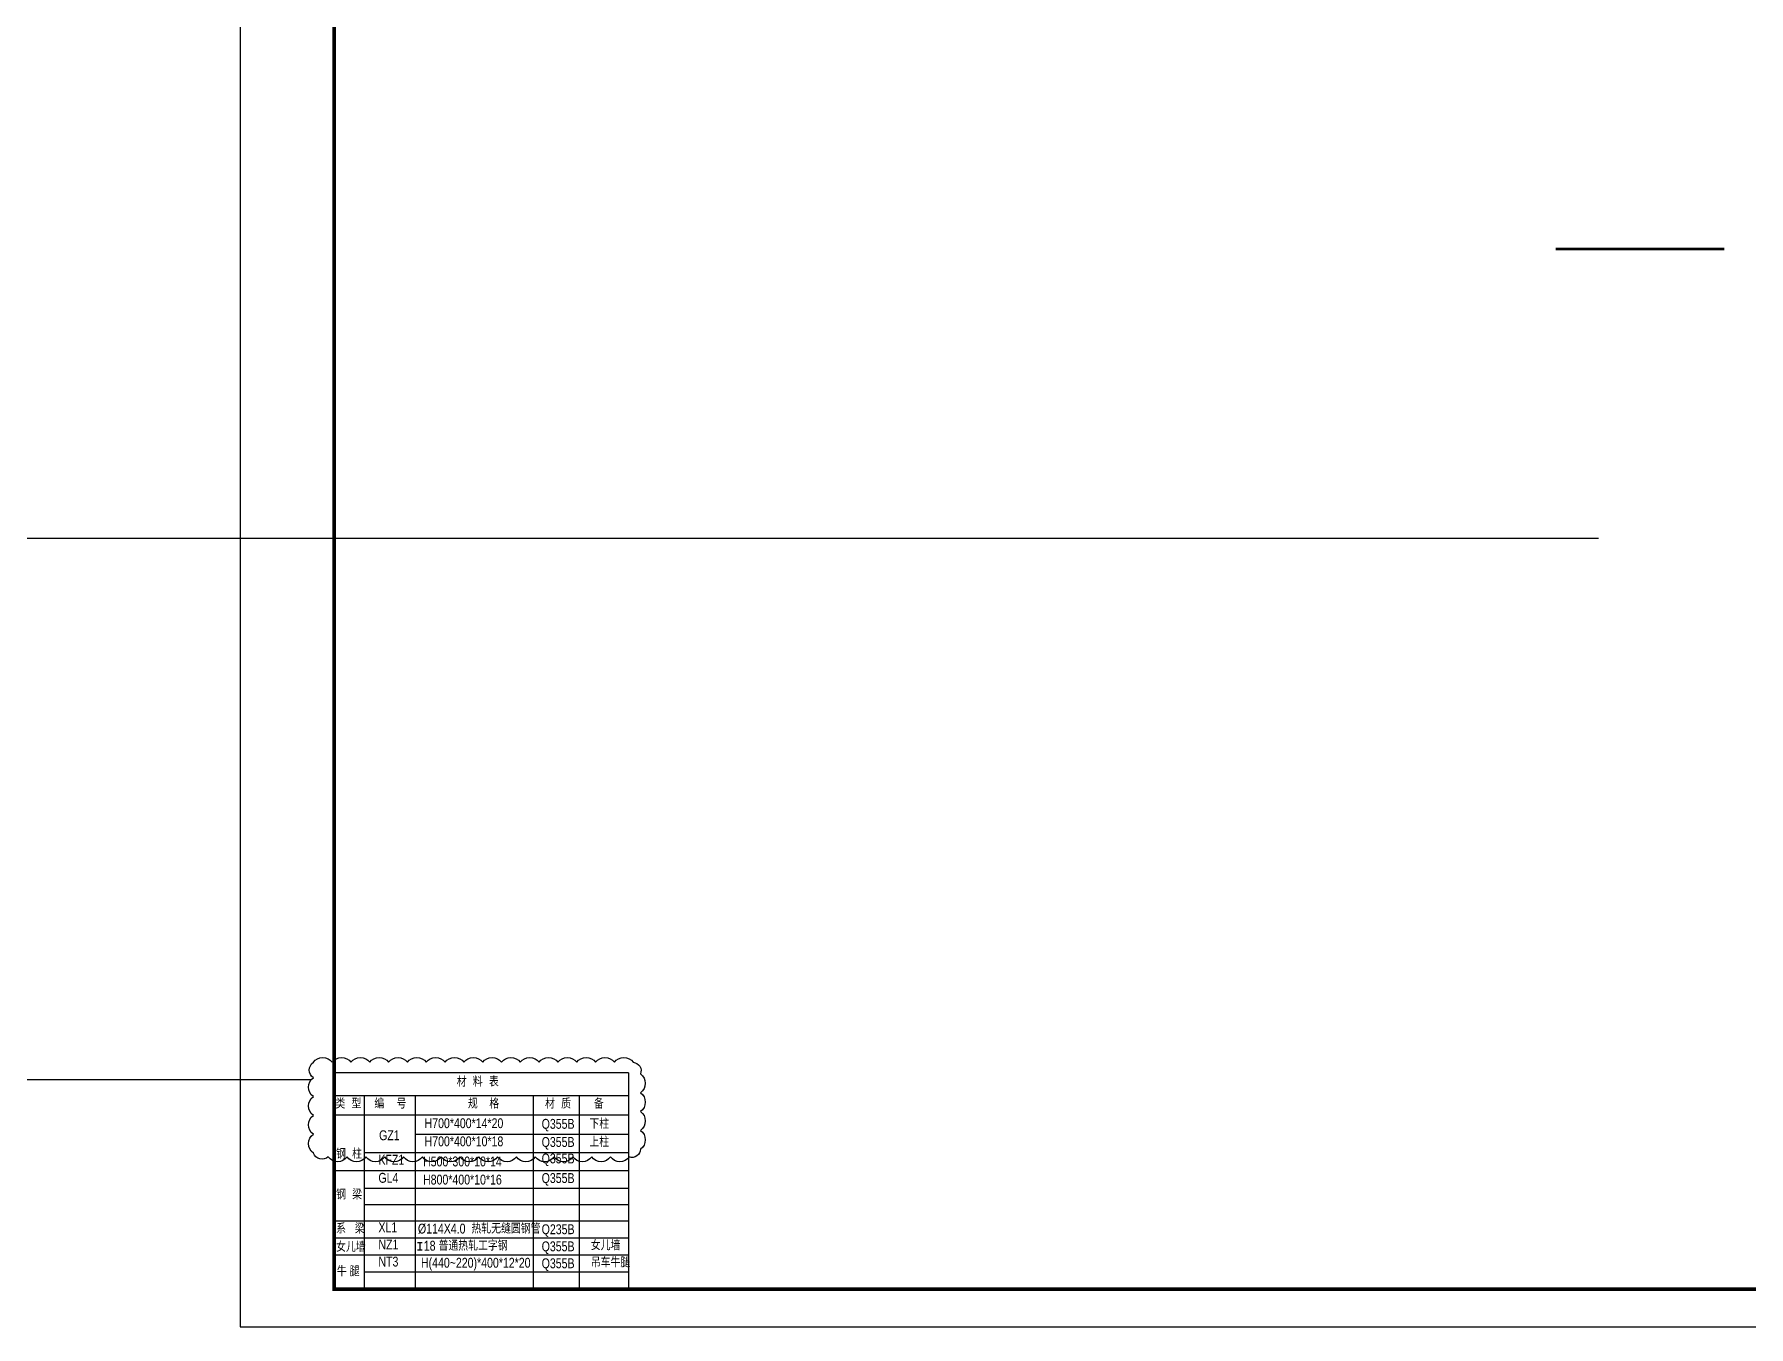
# Model space of a CAD drawing. Extents: x 95752 to 843522, y -411933 to 75567.
# Drawn here: x 141311 to 186871, y -93953 to -59609 of the extents above; entities that cross this region are included whole.
import ezdxf

# ---------------------------------------------------------------- set-up
doc = ezdxf.new("R2010")
doc.units = 0
doc.header["$LTSCALE"] = 1000
doc.header["$MEASUREMENT"] = 0
for name, color, linetype in [('DIM_SYMB', 3, 'Continuous'), ('PUB_TEXT', 7, 'Continuous'), ('PUB_TITLE', 4, 'Continuous'), ('修改说明', 190, 'Continuous')]:
    doc.layers.add(name, color=color, linetype=linetype)
doc.styles.add('图签文字', font='hztxt_e.shx', dxfattribs={"width": 0.8, "height": 350, "bigfont": 'hzdx.shx'})

msp = doc.modelspace()

# ---------------------------------------------------------------- linework, layer by layer
at = {"color": 2}
for p, q in [((151494.1, -91711.2), (151621.7, -91711.2)), ((151494.1, -91909.9), (151621.7, -91909.9)), ((151557.9, -91711.2), (151557.9, -91909.9))]:
    msp.add_line(p, q, dxfattribs=at)
at = {"layer": 'DIM_SYMB', "const_width": 70}
msp.add_lwpolyline([(181737.4, -65317.9), (186219.8, -65317.9)], dxfattribs=at)
at = {"layer": 'PUB_TEXT', "color": 0}
for p, q in [((157101.5, -87205.3), (149282.8, -87205.3)), ((149282.8, -87205.3), (149282.8, -92953.3)), ((157101.5, -87205.3), (157101.5, -92953.3)), ((157101.5, -87821.5), (149282.8, -87821.5)), ((150080, -87821.5), (150080, -92953.3)), ((151433.8, -87821.5), (151433.8, -92953.3)), ((154565, -87821.5), (154565, -92953.3)), ((155795.2, -87821.5), (155795.2, -92953.3)), ((157101.5, -88335.5), (149282.8, -88335.5)), ((151433.8, -88839.2), (157101.5, -88839.2)), ((150080, -89320.9), (157101.5, -89320.9)), ((149282.8, -89802.7), (157101.5, -89802.7)), ((150080, -89802.7), (157101.5, -89802.7)), ((150080, -90273.5), (157101.5, -90273.5)), ((150080, -90273.5), (157101.5, -90273.5)), ((150080, -90704.9), (157101.5, -90704.9)), ((150080, -90704.9), (157101.5, -90704.9)), ((149282.8, -91136.3), (157101.5, -91136.3)), ((150080, -91136.3), (157101.5, -91136.3)), ((150080, -91136.3), (157101.5, -91136.3)), ((149282.8, -91590.6), (157101.5, -91590.6)), ((149282.8, -92044.8), (157101.5, -92044.8)), ((150080, -92499.1), (157101.5, -92499.1)), ((149282.8, -92953.3), (157101.5, -92953.3))]:
    msp.add_line(p, q, dxfattribs=at)
at = {"layer": 'PUB_TEXT'}
msp.add_line((149282.8, -91136.3), (157101.5, -91136.3), dxfattribs=at)
at = {"layer": 'PUB_TITLE'}
msp.add_lwpolyline([(146782.8, -93953.3), (265682.8, -93953.3), (265682.8, -9853.3), (146782.8, -9853.3)], close=True, dxfattribs=at)
at = {"layer": 'PUB_TITLE', "const_width": 100}
msp.add_lwpolyline([(149282.8, -92953.3), (264682.8, -92953.3), (264682.8, -10853.3), (149282.8, -10853.3)], close=True, dxfattribs=at)
at = {"layer": '修改说明'}
for points in [[(182880.6, -73011.1), (95751.6, -73011.1)], [(148668.4, -87391), (97187, -87391)]]:
    msp.add_lwpolyline(points, dxfattribs=at)
msp.add_lwpolyline([(148726.6, -86927.7, -0.5206), (149226.6, -86927.7, -0.5206), (149726.6, -86927.7, -0.5206), (150226.6, -86927.7, -0.5206), (150726.6, -86927.7, -0.5206), (151226.6, -86927.7, -0.5206), (151726.6, -86927.7, -0.5206), (152226.6, -86927.7, -0.5206), (152726.6, -86927.7, -0.5206), (153226.6, -86927.7, -0.5206), (153726.6, -86927.7, -0.5206), (154226.6, -86927.7, -0.5206), (154726.6, -86927.7, -0.5206), (155226.6, -86927.7, -0.5206), (155726.6, -86927.7, -0.5206), (156226.6, -86927.7, -0.5206), (156726.6, -86927.7, -0.5206), (157226.6, -86927.7, -0.5206), (157418.6, -87235.8, -0.5206), (157418.6, -87735.8, -0.5206), (157418.6, -88235.8, -0.5206), (157418.6, -88735.8, -0.5206), (157418.6, -89235.8, -0.5206), (157123.6, -89440.8, -0.5206), (156623.6, -89440.8, -0.5206), (156123.6, -89440.8, -0.5206), (155623.6, -89440.8, -0.5206), (155123.6, -89440.8, -0.5206), (154623.6, -89440.8, -0.5206), (154123.6, -89440.8, -0.5206), (153623.6, -89440.8, -0.5206), (153123.6, -89440.8, -0.5206), (152623.6, -89440.8, -0.5206), (152123.6, -89440.8, -0.5206), (151623.6, -89440.8, -0.5206), (151123.6, -89440.8, -0.5206), (150623.6, -89440.8, -0.5206), (150123.6, -89440.8, -0.5206), (149623.6, -89440.8, -0.5206), (149123.6, -89440.8, -0.5206), (148726.6, -89337.9, -0.5206), (148726.6, -88837.9, -0.5206), (148726.6, -88337.9, -0.5206), (148726.6, -87837.9, -0.5206), (148726.6, -87337.9, -0.5206), (148726.6, -86927.7, -0.5206)], format="xyb", close=True, dxfattribs=at)

# ---------------------------------------------------------------- texts
at = {"layer": 'PUB_TEXT', "color": 0, "style": '图签文字', "width": 0.8}
for s, p in [('材', (152536.8, -87574.2)), ('料', (152964.3, -87574.2)), ('表', (153391.7, -87574.2)), ('类', (149313.5, -88155.9)), ('型', (149741, -88155.9)), ('编', (150348.5, -88155.9)), ('号', (150938.2, -88155.9)), ('规', (152833.5, -88155.9)), ('格', (153403.4, -88155.9)), ('材', (154883.8, -88155.9)), ('质', (155311.2, -88155.9)), ('备', (156183.6, -88155.9)), ('钢', (149329.5, -89490.9)), ('柱', (149757, -89490.9)), ('钢', (149331.3, -90572)), ('梁', (149758.8, -90572)), ('系   梁', (149331.3, -91476.6)), ('XL1', (150456.1, -91445.1)), ('女儿墙', (149331.3, -91964)), ('牛 腿', (149350.7, -92612))]:
    msp.add_text(s, height=262.5, dxfattribs=at).set_placement(p)
at = {"layer": 'PUB_TEXT', "color": 11, "style": '图签文字', "width": 0.8}
for s, p in [('GZ1', (150473.6, -88997.3)), ('H700*400*14*20', (151682.8, -88676.9)), ('Q355B', (154793.9, -88693.9)), ('下柱', (156063.5, -88693.9)), ('H700*400*10*18', (151682.8, -89158.6)), ('Q355B', (154793.9, -89175.7)), ('上柱', (156063.5, -89175.7))]:
    msp.add_text(s, height=262.5, dxfattribs=at).set_placement(p)
at = {"layer": 'PUB_TEXT', "color": 4, "style": '图签文字', "width": 0.8}
for s, p in [('KFZ1', (150456.1, -89646.3)), ('Q355B', (154793.9, -89613.3)), ('NZ1', (150456.1, -91899.4)), ('Q355B', (154793.9, -91949)), ('女儿墙', (156100.3, -91921.5)), ('NT3', (150456.1, -92353.6)), ('Q355B', (154793.9, -92399.6)), ('吊车牛腿', (156100.3, -92375.7))]:
    msp.add_text(s, height=262.5, dxfattribs=at).set_placement(p)
at = {"layer": 'PUB_TEXT', "color": 2, "style": '图签文字', "width": 0.8}
for s, p in [('H500*300*10*14', (151642.3, -89693.5)), ('  18 普通热轧工字钢', (151506.3, -91931.9)), ('H(440~220)*400*12*20', (151586.8, -92385))]:
    msp.add_text(s, height=262.5, dxfattribs=at).set_placement(p)
at = {"layer": 'PUB_TEXT', "color": 3, "style": '图签文字', "width": 0.8}
for s, p in [('GL4', (150456.1, -90128.1)), ('H800*400*10*16', (151642.3, -90175.3)), ('Q355B', (154793.9, -90134.4))]:
    msp.add_text(s, height=262.5, dxfattribs=at).set_placement(p)
at = {"layer": 'PUB_TEXT', "style": '图签文字', "width": 0.8}
for s, p in [('%%C114X4.0  热轧无缝圆钢管', (151506.3, -91477.7)), ('Q235B', (154793.9, -91494.7))]:
    msp.add_text(s, height=262.5, dxfattribs=at).set_placement(p)

doc.saveas('drawing.dxf')
